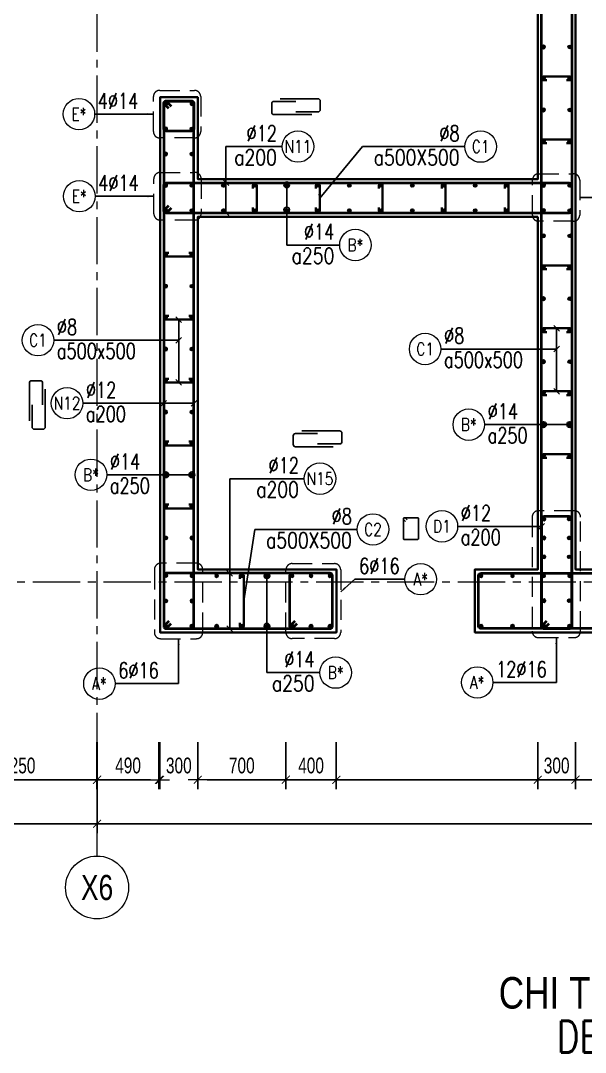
# Model space of a CAD drawing. Header units: millimetres. Extents: x 988833 to 1318015, y -9365 to 47591.
# Drawn here: x 1241867 to 1246351, y 28996 to 37192 of the extents above; entities that cross this region are included whole.
import ezdxf
from ezdxf.enums import TextEntityAlignment as Align

# ---------------------------------------------------------------- set-up
doc = ezdxf.new("R2010")
doc.units = ezdxf.units.MM
doc.header["$MEASUREMENT"] = 0
doc.linetypes.add('HIDDEN2', pattern=[4.7625, 3.175, -1.5875])
doc.linetypes.add('OF_Grid_1$0$CENTER2', pattern=[1.125, 0.75, -0.125, 0.125, -0.125])
doc.layers.get('0').update_dxf_attribs({"lineweight": 20})
doc.layers.get('Defpoints').update_dxf_attribs({"color": 151, "lineweight": 9})
for name, color, linetype, lineweight in [('KC-LEADER', 153, 'Continuous', 18), ('KC-THEP', 6, 'Continuous', 40), ('NDC_S_ANNO', 7, 'Continuous', 20), ('NDC_S_DIM', 1, 'Continuous', 15), ('NDC_S_ENG TITLE', 3, 'Continuous', 20), ('NDC_S_HIDDEN', 8, 'HIDDEN2', 13), ('NDC_S_LEADER', 1, 'Continuous', 15), ('NDC_S_REBAR', 4, 'Continuous', 35), ('NDC_S_STIRRUP', 4, 'Continuous', 40), ('NDC_S_TEXT SYMBOL', 7, 'Continuous', 20), ('NDC_S_VN TEXT', 7, 'Continuous', 20), ('NDC_S_VN TITLE', 6, 'Continuous', 35), ('NDC_S_WALL', 6, 'Continuous', 35), ('OF_Grid_1$0$NDC_S_AXIS', 5, 'OF_Grid_1$0$CENTER2', 13), ('OF_Grid_1$0$NDC_S_SYMBOL', 1, 'Continuous', 15), ('OF_Grid_1$0$NDC_S_TEXT SYMBOL', 7, 'Continuous', 20)]:
    doc.layers.add(name, color=color, linetype=linetype, lineweight=lineweight)
doc.layers.add('Leader', color=6, linetype='Continuous')
doc.layers.add('Ligature', color=1, linetype='Continuous')
doc.styles.add('NDC_ANNO', font='', dxfattribs={"width": 0.8})
doc.styles.add('NDC_ARIAL', font='arial.ttf', dxfattribs={"width": 0.85})
doc.styles.add('NDC_DIM', font='', dxfattribs={"width": 0.75})
doc.styles.add('NDC_EN TXT', font='romans.shx', dxfattribs={"width": 0.8})
doc.styles.add('NDC_VIE TXT', font='arial.ttf', dxfattribs={"width": 0.8})
doc.styles.add('OF_Grid_1$0$NDC_ANNO', font='', dxfattribs={"width": 0.8})
doc.styles.get('NDC_ANNO').set_extended_font_data('Dotum')
doc.styles.get('NDC_DIM').set_extended_font_data('Dotum')
doc.styles.get('OF_Grid_1$0$NDC_ANNO').set_extended_font_data('Dotum')
doc.dimstyles.new('NDC_1-50', dxfattribs={"dimscale": 50, "dimtxt": 2.5, "dimasz": 1, "dimexe": 1.5, "dimexo": 0, "dimgap": 0.8, "dimtad": 1, "dimdec": 0, "dimdsep": 46, "dimtxsty": 'NDC_ARIAL', "dimblk": 'DIMMARK', "dimcen": 49999.938995, "dimdle": 1.5, "dimclrd": 1, "dimclre": 1, "dimclrt": 3, "dimadec": 0, "dimazin": 0, "dimtfac": 1, "dimtdec": 0, "dimtix": 1, "dimtmove": 2, "dimatfit": 3, "dimfxl": 1, "dimarcsym": 0})
doc.dimstyles.new('NDC_dim_25', dxfattribs={"dimscale": 25, "dimtxt": 2.5, "dimasz": 1.5, "dimexe": 1.5, "dimexo": 2.5, "dimgap": 1, "dimtad": 1, "dimdec": 0, "dimzin": 0, "dimdsep": 46, "dimtxsty": 'NDC_DIM', "dimblk": 'DIMMARK', "dimcen": 0.09, "dimdle": 1.2, "dimclrd": 1, "dimclre": 1, "dimclrt": 3, "dimadec": 0, "dimazin": 0, "dimtfac": 1, "dimtdec": 0, "dimtix": 1, "dimtofl": 0, "dimtmove": 0, "dimatfit": 3, "dimfxl": 6, "dimfxlon": 1, "dimtolj": 1, "dimtzin": 0, "dimarcsym": 0})
doc.dimstyles.new('NDC_dim_30', dxfattribs={"dimscale": 30, "dimtxt": 2.5, "dimasz": 1.5, "dimexe": 1.5, "dimexo": 2.5, "dimgap": 1, "dimtad": 1, "dimdec": 0, "dimzin": 0, "dimdsep": 46, "dimtxsty": 'NDC_DIM', "dimblk": 'DIMMARK', "dimcen": 0.09, "dimdle": 1.2, "dimclrd": 1, "dimclre": 1, "dimclrt": 3, "dimadec": 0, "dimazin": 0, "dimtfac": 1, "dimtdec": 0, "dimtix": 1, "dimtofl": 0, "dimtmove": 0, "dimatfit": 3, "dimfxl": 6, "dimfxlon": 1, "dimtolj": 1, "dimtzin": 0, "dimarcsym": 0})
doc.dimstyles.new('NDC_dim_50', dxfattribs={"dimscale": 50, "dimtxt": 2.5, "dimasz": 1.5, "dimexe": 1.5, "dimexo": 2.5, "dimgap": 1, "dimtad": 1, "dimdec": 0, "dimzin": 0, "dimdsep": 46, "dimtxsty": 'NDC_DIM', "dimblk": 'DIMMARK', "dimcen": 0.09, "dimdle": 1.2, "dimclrd": 1, "dimclre": 1, "dimclrt": 3, "dimadec": 0, "dimazin": 0, "dimtfac": 1, "dimtdec": 0, "dimtix": 1, "dimtofl": 0, "dimtmove": 0, "dimatfit": 3, "dimfxl": 6, "dimfxlon": 1, "dimtolj": 1, "dimtzin": 0, "dimarcsym": 0})

# ---------------------------------------------------------------- blocks, each defined once
blk = doc.blocks.new('THEP')
at = {"layer": 'KC-LEADER', "color": 6}
blk.add_circle((0, 0), 14, dxfattribs=at)
at = {"layer": 'KC-THEP'}
for p, q in [((-14, 0), (14, 0)), ((9.9, 9.9), (-9.9, -9.9)), ((-9.9, 9.9), (9.9, -9.9)), ((0, 14), (0, -14))]:
    blk.add_line(p, q, dxfattribs=at)
blk = doc.blocks.new('*U1010')
at = {"layer": 'KC-THEP', "rotation": 9.66856443638095}
for p in [(0, 99.3), (0, -99.3)]:
    blk.add_blockref('THEP', p, dxfattribs=at)
blk = doc.blocks.new('*U1009')
at = {"layer": 'NDC_S_HIDDEN', "color": 0, "linetype": 'ByBlock', "lineweight": -2, "transparency": 16777216}
for p in [(0, 0), (250, 0), (500, 0), (750, 0), (1000, 0), (1250, 0), (1500, 0), (1750, 0), (2000, 0), (2250, 0), (2500, 0)]:
    blk.add_blockref('*U1010', p, dxfattribs=at)
blk = doc.blocks.new('*U1012')
at = {"layer": 'NDC_S_REBAR'}
blk.add_lwpolyline([(-15, -75), (-15, -100, 1), (15, -100), (15, 100, 1), (-15, 100), (-15, 75)], format="xyb", dxfattribs=at)
blk = doc.blocks.new('*U1011')
at = {"layer": 'NDC_S_HIDDEN', "color": 0, "linetype": 'ByBlock', "lineweight": -2, "transparency": 16777216}
for p in [(0, 0), (500, 0), (1000, 0), (1500, 0), (2000, 0)]:
    blk.add_blockref('*U1012', p, dxfattribs=at)
blk = doc.blocks.new('DIMMARK')
at = {"layer": 'NDC_S_DIM', "color": 1}
blk.add_line((-1.5, 0), (1, 0), dxfattribs=at)
at = {"layer": 'NDC_S_DIM', "color": 2, "const_width": 0.1}
blk.add_lwpolyline([(-0.42, -0.42), (0.42, 0.42)], dxfattribs=at)
blk = doc.blocks.new('*U13')
blk.add_circle((-2.5, 0), 2.5)
at = {"layer": 'NDC_S_VN TEXT', "color": 3, "style": 'NDC_EN TXT', "width": 0.75}
blk.add_attdef('DK1', (0.5, 0.85), '', height=2.5, dxfattribs=at)
at = {"layer": 'NDC_S_VN TEXT', "color": 7, "style": 'NDC_EN TXT', "width": 0.8}
blk.add_attdef('SH2', text='', height=2, dxfattribs=at).set_placement((-2.5, 0), align=Align.MIDDLE)
blk = doc.blocks.new('*U11')
blk.add_circle((-2.5, 0), 2.5)
at = {"layer": 'NDC_S_VN TEXT', "color": 3, "style": 'NDC_EN TXT', "width": 0.75}
for tag, p in [('DK1', (0.5, 0.85)), ('KC1', (0.5, -2.97))]:
    blk.add_attdef(tag, p, '', height=2.5, dxfattribs=at)
at = {"layer": 'NDC_S_VN TEXT', "color": 7, "style": 'NDC_EN TXT', "width": 0.8}
blk.add_attdef('SH2', text='', height=2, dxfattribs=at).set_placement((-2.5, 0), align=Align.MIDDLE)
blk = doc.blocks.new('*U12')
blk.add_circle((-2.5, 0), 2.5)
at = {"layer": 'NDC_S_VN TEXT', "color": 3, "style": 'NDC_EN TXT', "width": 0.75}
for tag, p in [('DK1', (0.5, 0.85)), ('KC1', (0.5, -2.97))]:
    blk.add_attdef(tag, p, '', height=2.5, dxfattribs=at)
at = {"layer": 'NDC_S_VN TEXT', "color": 7, "style": 'NDC_EN TXT', "width": 0.8}
blk.add_attdef('SH2', text='', height=2, dxfattribs=at).set_placement((-2.5, 0), align=Align.MIDDLE)
blk = doc.blocks.new('*U10')
blk.add_circle((2.5, 0), 2.5)
at = {"layer": 'NDC_S_VN TEXT', "color": 3, "style": 'NDC_EN TXT'}
for tag, width, p in [('DK2', 0.75, (-0.85, 0.85)), ('KC2', 0.8, (-0.85, -2.97))]:
    blk.add_attdef(tag, text='', height=2.5, dxfattribs=dict(at, width=width)).set_placement(p, align=Align.RIGHT)
at = {"layer": 'NDC_S_VN TEXT', "color": 7, "style": 'NDC_EN TXT', "width": 0.8}
blk.add_attdef('SH3', text='', height=2, dxfattribs=at).set_placement((2.5, 0), align=Align.MIDDLE)
blk = doc.blocks.new('A$C72321851')
at = {"layer": 'Ligature'}
for points in [[(-60.9, -129.3), (-60.9, 170.9, -0.414214), (-43.3, 188.5), (25.8, 188.5, -0.414214), (43.4, 170.9), (43.4, -4.3)], [(-39.7, -4.3), (-39.7, -179.5, 0.414214), (-22.1, -197.1), (47, -197.1, 0.414214), (64.6, -179.5), (64.6, 120.7)]]:
    blk.add_lwpolyline(points, format="xyb", dxfattribs=at)
blk = doc.blocks.new('*U1033')
at = {"layer": 'KC-THEP', "xscale": -1, "rotation": 170.331435563619}
blk.add_blockref('THEP', (0, 200), dxfattribs=at)
at = {"layer": 'KC-THEP', "rotation": 9.668564436380946}
blk.add_blockref('THEP', (0, -200), dxfattribs=at)
blk = doc.blocks.new('*U1032')
at = {"layer": 'NDC_S_HIDDEN', "color": 0, "linetype": 'ByBlock', "lineweight": -2, "transparency": 16777216}
for p in [(0, 0), (250, 0)]:
    blk.add_blockref('*U1033', p, dxfattribs=at)
blk = doc.blocks.new('*U9')
blk.add_circle((2.5, 0), 2.5)
at = {"layer": 'NDC_S_VN TEXT', "color": 3, "style": 'NDC_EN TXT', "width": 0.75}
blk.add_attdef('DK2', text='', height=2.5, dxfattribs=at).set_placement((-0.85, 0.85), align=Align.RIGHT)
at = {"layer": 'NDC_S_VN TEXT', "color": 7, "style": 'NDC_EN TXT', "width": 0.8}
blk.add_attdef('SH3', text='', height=2, dxfattribs=at).set_placement((2.5, 0), align=Align.MIDDLE)
blk = doc.blocks.new('*D1095')
at = {"layer": 'Defpoints', "color": 0, "transparency": 16777216}
for p in [(1237073.6, 32332.9), (1242473.6, 32332.9), (1242473.6, 30812.6)]:
    blk.add_point(p, dxfattribs=at)
at = {"layer": 'NDC_S_DIM', "color": 1, "lineweight": -2, "transparency": 16777216}
for p, q in [((1237073.6, 31112.6), (1237073.6, 30737.6)), ((1242473.6, 31112.6), (1242473.6, 30737.6)), ((1237148.6, 30812.6), (1242398.6, 30812.6))]:
    blk.add_line(p, q, dxfattribs=at)
at = {"layer": 'NDC_S_DIM', "color": 1, "lineweight": -2, "transparency": 16777216, "xscale": 75, "yscale": 75, "zscale": 75, "rotation": 180}
blk.add_blockref('DIMMARK', (1237073.6, 30812.6), dxfattribs=at)
at = {"layer": 'NDC_S_DIM', "color": 1, "lineweight": -2, "transparency": 16777216, "xscale": 75, "yscale": 75, "zscale": 75}
blk.add_blockref('DIMMARK', (1242473.6, 30812.6), dxfattribs=at)
at = {"layer": 'NDC_S_DIM', "color": 3, "transparency": 16777216, "insert": (1239773.6, 30925.2), "char_height": 125, "attachment_point": 5, "style": 'NDC_DIM'}
blk.add_mtext('\\A1;5400', dxfattribs=at)
blk = doc.blocks.new('*D1098')
at = {"layer": 'Defpoints', "color": 0, "ltscale": 200, "transparency": 16777216}
for p in [(1241222.8, 32332.9), (1242472.6, 32332.9), (1242472.6, 31161.8)]:
    blk.add_point(p, dxfattribs=at)
at = {"layer": 'NDC_S_DIM', "color": 1, "lineweight": -2, "ltscale": 200, "transparency": 16777216}
for p, q in [((1241222.8, 31461.8), (1241222.8, 31086.8)), ((1242472.6, 31461.8), (1242472.6, 31086.8)), ((1241297.8, 31161.8), (1242397.6, 31161.8))]:
    blk.add_line(p, q, dxfattribs=at)
at = {"layer": 'NDC_S_DIM', "color": 1, "lineweight": -2, "ltscale": 200, "transparency": 16777216, "xscale": 75, "yscale": 75, "zscale": 75, "rotation": 180}
blk.add_blockref('DIMMARK', (1241222.8, 31161.8), dxfattribs=at)
at = {"layer": 'NDC_S_DIM', "color": 1, "lineweight": -2, "ltscale": 200, "transparency": 16777216, "xscale": 75, "yscale": 75, "zscale": 75}
blk.add_blockref('DIMMARK', (1242472.6, 31161.8), dxfattribs=at)
at = {"layer": 'NDC_S_DIM', "color": 3, "ltscale": 200, "transparency": 16777216, "insert": (1241847.7, 31274.4), "char_height": 125, "attachment_point": 5, "style": 'NDC_DIM'}
blk.add_mtext('\\A1;1250', dxfattribs=at)
blk = doc.blocks.new('*D1099')
at = {"layer": 'Defpoints', "color": 0, "ltscale": 200, "transparency": 16777216}
for p in [(1243272.8, 32832.9), (1242972.8, 32332.9), (1243272.8, 31161.8)]:
    blk.add_point(p, dxfattribs=at)
at = {"layer": 'NDC_S_DIM', "color": 1, "lineweight": -2, "ltscale": 200, "transparency": 16777216}
for p, q in [((1242972.8, 31461.8), (1242972.8, 31086.8)), ((1243272.8, 31461.8), (1243272.8, 31086.8)), ((1242897.8, 31161.8), (1242822.8, 31161.8)), ((1243347.8, 31161.8), (1243422.8, 31161.8))]:
    blk.add_line(p, q, dxfattribs=at)
at = {"layer": 'NDC_S_DIM', "color": 1, "lineweight": -2, "ltscale": 200, "transparency": 16777216, "xscale": 75, "yscale": 75, "zscale": 75}
blk.add_blockref('DIMMARK', (1242972.8, 31161.8), dxfattribs=at)
at = {"layer": 'NDC_S_DIM', "color": 1, "lineweight": -2, "ltscale": 200, "transparency": 16777216, "xscale": 75, "yscale": 75, "zscale": 75, "rotation": 180}
blk.add_blockref('DIMMARK', (1243272.8, 31161.8), dxfattribs=at)
at = {"layer": 'NDC_S_DIM', "color": 3, "ltscale": 200, "transparency": 16777216, "insert": (1243122.8, 31274.4), "char_height": 125, "attachment_point": 5, "style": 'NDC_DIM'}
blk.add_mtext('\\A1;300', dxfattribs=at)
blk = doc.blocks.new('*D1100')
at = {"layer": 'Defpoints', "color": 0, "ltscale": 200, "transparency": 16777216}
for p in [(1243272.8, 32832.9), (1243972.8, 32332.9), (1243972.8, 31161.8)]:
    blk.add_point(p, dxfattribs=at)
at = {"layer": 'NDC_S_DIM', "color": 1, "lineweight": -2, "ltscale": 200, "transparency": 16777216}
for p, q in [((1243272.8, 31461.8), (1243272.8, 31086.8)), ((1243972.8, 31461.8), (1243972.8, 31086.8)), ((1243347.8, 31161.8), (1243897.8, 31161.8))]:
    blk.add_line(p, q, dxfattribs=at)
at = {"layer": 'NDC_S_DIM', "color": 1, "lineweight": -2, "ltscale": 200, "transparency": 16777216, "xscale": 75, "yscale": 75, "zscale": 75, "rotation": 180}
blk.add_blockref('DIMMARK', (1243272.8, 31161.8), dxfattribs=at)
at = {"layer": 'NDC_S_DIM', "color": 1, "lineweight": -2, "ltscale": 200, "transparency": 16777216, "xscale": 75, "yscale": 75, "zscale": 75}
blk.add_blockref('DIMMARK', (1243972.8, 31161.8), dxfattribs=at)
at = {"layer": 'NDC_S_DIM', "color": 3, "ltscale": 200, "transparency": 16777216, "insert": (1243622.8, 31274.4), "char_height": 125, "attachment_point": 5, "style": 'NDC_DIM'}
blk.add_mtext('\\A1;700', dxfattribs=at)
blk = doc.blocks.new('*D1101')
at = {"layer": 'Defpoints', "color": 0, "ltscale": 200, "transparency": 16777216}
for p in [(1243972.8, 32332.9), (1244372.8, 32332.9), (1244372.8, 31161.8)]:
    blk.add_point(p, dxfattribs=at)
at = {"layer": 'NDC_S_DIM', "color": 1, "lineweight": -2, "ltscale": 200, "transparency": 16777216}
for p, q in [((1243972.8, 31461.8), (1243972.8, 31086.8)), ((1244372.8, 31461.8), (1244372.8, 31086.8)), ((1244047.8, 31161.8), (1244297.8, 31161.8))]:
    blk.add_line(p, q, dxfattribs=at)
at = {"layer": 'NDC_S_DIM', "color": 1, "lineweight": -2, "ltscale": 200, "transparency": 16777216, "xscale": 75, "yscale": 75, "zscale": 75, "rotation": 180}
blk.add_blockref('DIMMARK', (1243972.8, 31161.8), dxfattribs=at)
at = {"layer": 'NDC_S_DIM', "color": 1, "lineweight": -2, "ltscale": 200, "transparency": 16777216, "xscale": 75, "yscale": 75, "zscale": 75}
blk.add_blockref('DIMMARK', (1244372.8, 31161.8), dxfattribs=at)
at = {"layer": 'NDC_S_DIM', "color": 3, "ltscale": 200, "transparency": 16777216, "insert": (1244172.8, 31274.4), "char_height": 125, "attachment_point": 5, "style": 'NDC_DIM'}
blk.add_mtext('\\A1;400', dxfattribs=at)
blk = doc.blocks.new('*D1102')
at = {"layer": 'Defpoints', "color": 0, "ltscale": 200, "transparency": 16777216}
for p in [(1244372.8, 32332.9), (1251924, 32332.9), (1251924, 31161.8)]:
    blk.add_point(p, dxfattribs=at)
at = {"layer": 'NDC_S_DIM', "color": 1, "lineweight": -2, "ltscale": 200, "transparency": 16777216}
for p, q in [((1244372.8, 31461.8), (1244372.8, 31086.8)), ((1251924, 31461.8), (1251924, 31086.8)), ((1244447.8, 31161.8), (1251849, 31161.8))]:
    blk.add_line(p, q, dxfattribs=at)
at = {"layer": 'NDC_S_DIM', "color": 1, "lineweight": -2, "ltscale": 200, "transparency": 16777216, "xscale": 75, "yscale": 75, "zscale": 75, "rotation": 180}
blk.add_blockref('DIMMARK', (1244372.8, 31161.8), dxfattribs=at)
at = {"layer": 'NDC_S_DIM', "color": 1, "lineweight": -2, "ltscale": 200, "transparency": 16777216, "xscale": 75, "yscale": 75, "zscale": 75}
blk.add_blockref('DIMMARK', (1251924, 31161.8), dxfattribs=at)
at = {"layer": 'NDC_S_DIM', "color": 3, "ltscale": 200, "transparency": 16777216, "insert": (1248148.4, 31274.4), "char_height": 125, "attachment_point": 5, "style": 'NDC_DIM'}
blk.add_mtext('\\A1;7551', dxfattribs=at)
blk = doc.blocks.new('*D1103')
at = {"layer": 'Defpoints', "color": 0, "ltscale": 200, "transparency": 16777216}
for p in [(1245972.8, 32832.9), (1251924, 32332.9), (1245972.8, 31161.8)]:
    blk.add_point(p, dxfattribs=at)
at = {"layer": 'NDC_S_DIM', "color": 1, "lineweight": -2, "ltscale": 200, "transparency": 16777216}
for p, q in [((1245972.8, 31461.8), (1245972.8, 31086.8)), ((1251924, 31461.8), (1251924, 31086.8)), ((1251849, 31161.8), (1246047.8, 31161.8))]:
    blk.add_line(p, q, dxfattribs=at)
at = {"layer": 'NDC_S_DIM', "color": 1, "lineweight": -2, "ltscale": 200, "transparency": 16777216, "xscale": 75, "yscale": 75, "zscale": 75, "rotation": 180}
blk.add_blockref('DIMMARK', (1245972.8, 31161.8), dxfattribs=at)
at = {"layer": 'NDC_S_DIM', "color": 1, "lineweight": -2, "ltscale": 200, "transparency": 16777216, "xscale": 75, "yscale": 75, "zscale": 75}
blk.add_blockref('DIMMARK', (1251924, 31161.8), dxfattribs=at)
at = {"layer": 'NDC_S_DIM', "color": 3, "ltscale": 200, "transparency": 16777216, "insert": (1248948.4, 31274.4), "char_height": 125, "attachment_point": 5, "style": 'NDC_DIM'}
blk.add_mtext('\\A1;5951', dxfattribs=at)
blk = doc.blocks.new('*D1104')
at = {"layer": 'Defpoints', "color": 0, "ltscale": 200, "transparency": 16777216}
for p in [(1245972.8, 32832.9), (1246272.8, 32832.9), (1246272.8, 31161.8)]:
    blk.add_point(p, dxfattribs=at)
at = {"layer": 'NDC_S_DIM', "color": 1, "lineweight": -2, "ltscale": 200, "transparency": 16777216}
for p, q in [((1245972.8, 31461.8), (1245972.8, 31086.8)), ((1246272.8, 31461.8), (1246272.8, 31086.8)), ((1245897.8, 31161.8), (1245822.8, 31161.8)), ((1246347.8, 31161.8), (1246422.8, 31161.8))]:
    blk.add_line(p, q, dxfattribs=at)
at = {"layer": 'NDC_S_DIM', "color": 1, "lineweight": -2, "ltscale": 200, "transparency": 16777216, "xscale": 75, "yscale": 75, "zscale": 75}
blk.add_blockref('DIMMARK', (1245972.8, 31161.8), dxfattribs=at)
at = {"layer": 'NDC_S_DIM', "color": 1, "lineweight": -2, "ltscale": 200, "transparency": 16777216, "xscale": 75, "yscale": 75, "zscale": 75, "rotation": 180}
blk.add_blockref('DIMMARK', (1246272.8, 31161.8), dxfattribs=at)
at = {"layer": 'NDC_S_DIM', "color": 3, "ltscale": 200, "transparency": 16777216, "insert": (1246122.8, 31274.4), "char_height": 125, "attachment_point": 5, "style": 'NDC_DIM'}
blk.add_mtext('\\A1;300', dxfattribs=at)
blk = doc.blocks.new('*D1105')
at = {"layer": 'Defpoints', "color": 0, "ltscale": 200, "transparency": 16777216}
for p in [(1246272.8, 32832.9), (1248482.5, 32406.4), (1248482.5, 31161.8)]:
    blk.add_point(p, dxfattribs=at)
at = {"layer": 'NDC_S_DIM', "color": 1, "lineweight": -2, "ltscale": 200, "transparency": 16777216}
for p, q in [((1246272.8, 31461.8), (1246272.8, 31086.8)), ((1248482.5, 31461.8), (1248482.5, 31086.8)), ((1246347.8, 31161.8), (1248407.5, 31161.8))]:
    blk.add_line(p, q, dxfattribs=at)
at = {"layer": 'NDC_S_DIM', "color": 1, "lineweight": -2, "ltscale": 200, "transparency": 16777216, "xscale": 75, "yscale": 75, "zscale": 75, "rotation": 180}
blk.add_blockref('DIMMARK', (1246272.8, 31161.8), dxfattribs=at)
at = {"layer": 'NDC_S_DIM', "color": 1, "lineweight": -2, "ltscale": 200, "transparency": 16777216, "xscale": 75, "yscale": 75, "zscale": 75}
blk.add_blockref('DIMMARK', (1248482.5, 31161.8), dxfattribs=at)
at = {"layer": 'NDC_S_DIM', "color": 3, "ltscale": 200, "transparency": 16777216, "insert": (1247377.7, 31274.4), "char_height": 125, "attachment_point": 5, "style": 'NDC_DIM'}
blk.add_mtext('\\A1;2210', dxfattribs=at)
blk = doc.blocks.new('*U56')
at = {"layer": 'OF_Grid_1$0$NDC_S_SYMBOL'}
blk.add_line((0, 5), (0, 9), dxfattribs=at)
blk.add_circle((0, 0), 5, dxfattribs=at)
at = {"layer": 'OF_Grid_1$0$NDC_S_TEXT SYMBOL', "color": 7, "style": 'OF_Grid_1$0$NDC_ANNO', "width": 0.8}
blk.add_attdef('GRID', text='', height=4, dxfattribs=at).set_placement((0, 0), align=Align.MIDDLE)
blk = doc.blocks.new('*D1108')
at = {"layer": 'Defpoints', "color": 0, "ltscale": 200, "transparency": 16777216}
for p in [(1258973.6, 32648.7), (1242473.6, 32332.9), (1258973.6, 30812.6)]:
    blk.add_point(p, dxfattribs=at)
at = {"layer": 'NDC_S_DIM', "color": 1, "lineweight": -2, "ltscale": 200, "transparency": 16777216}
for p, q in [((1242473.6, 31112.6), (1242473.6, 30737.6)), ((1258973.6, 31112.6), (1258973.6, 30737.6)), ((1242548.6, 30812.6), (1258898.6, 30812.6))]:
    blk.add_line(p, q, dxfattribs=at)
at = {"layer": 'NDC_S_DIM', "color": 1, "lineweight": -2, "ltscale": 200, "transparency": 16777216, "xscale": 75, "yscale": 75, "zscale": 75, "rotation": 180}
blk.add_blockref('DIMMARK', (1242473.6, 30812.6), dxfattribs=at)
at = {"layer": 'NDC_S_DIM', "color": 1, "lineweight": -2, "ltscale": 200, "transparency": 16777216, "xscale": 75, "yscale": 75, "zscale": 75}
blk.add_blockref('DIMMARK', (1258973.6, 30812.6), dxfattribs=at)
at = {"layer": 'NDC_S_DIM', "color": 3, "ltscale": 200, "transparency": 16777216, "insert": (1250723.6, 30925.2), "char_height": 125, "attachment_point": 5, "style": 'NDC_DIM'}
blk.add_mtext('\\A1;16500', dxfattribs=at)
blk = doc.blocks.new('*D1109')
at = {"layer": 'Defpoints', "color": 0, "ltscale": 200, "transparency": 16777216}
for p in [(1242474.6, 32332.9), (1242964.8, 32344.3), (1242964.8, 31161.8)]:
    blk.add_point(p, dxfattribs=at)
at = {"layer": 'NDC_S_DIM', "color": 1, "lineweight": -2, "ltscale": 200, "transparency": 16777216}
for p, q in [((1242474.6, 31461.8), (1242474.6, 31086.8)), ((1242964.8, 31461.8), (1242964.8, 31086.8)), ((1242549.6, 31161.8), (1242889.8, 31161.8))]:
    blk.add_line(p, q, dxfattribs=at)
at = {"layer": 'NDC_S_DIM', "color": 1, "lineweight": -2, "ltscale": 200, "transparency": 16777216, "xscale": 75, "yscale": 75, "zscale": 75, "rotation": 180}
blk.add_blockref('DIMMARK', (1242474.6, 31161.8), dxfattribs=at)
at = {"layer": 'NDC_S_DIM', "color": 1, "lineweight": -2, "ltscale": 200, "transparency": 16777216, "xscale": 75, "yscale": 75, "zscale": 75}
blk.add_blockref('DIMMARK', (1242964.8, 31161.8), dxfattribs=at)
at = {"layer": 'NDC_S_DIM', "color": 3, "ltscale": 200, "transparency": 16777216, "insert": (1242719.7, 31274.4), "char_height": 125, "attachment_point": 5, "style": 'NDC_DIM'}
blk.add_mtext('\\A1;490', dxfattribs=at)
blk = doc.blocks.new('Drawing name_symbol')
at = {"layer": 'NDC_S_ENG TITLE', "style": 'NDC_EN TXT', "width": 0.8}
blk.add_attdef('SECTDET1', text='', height=5, dxfattribs=at).set_placement((0, 1.01), align=Align.CENTER)
at = {"layer": 'NDC_S_TEXT SYMBOL', "lineweight": 25, "style": 'NDC_ANNO', "width": 0.8}
blk.add_attdef('SSCALE', text='', height=2.5, dxfattribs=at).set_placement((0, -4), align=Align.CENTER)
at = {"layer": 'NDC_S_VN TITLE', "style": 'NDC_VIE TXT', "width": 0.8}
blk.add_attdef('SECTDET2', text='', height=5, dxfattribs=at).set_placement((0, 7.97), align=Align.CENTER)

msp = doc.modelspace()

# ---------------------------------------------------------------- linework, layer by layer
at = {"layer": 'Ligature'}
msp.add_lwpolyline([(1244924, 33213.9), (1244908, 33229.8, -0.668179), (1244913.8, 33243.8), (1245018.4, 33243.8, -0.414214), (1245026.6, 33235.6), (1245026.6, 33078.5, -0.414214), (1245018.4, 33070.3), (1244913.8, 33070.3, -0.414214), (1244905.6, 33078.5), (1244905.6, 33235.6, -0.668179), (1244919.5, 33241.4), (1244935.5, 33225.4)], format="xyb", dxfattribs=at)
at = {"layer": 'NDC_S_HIDDEN', "ltscale": 50}
for points in [[(1242970.9, 36638.1), (1243246.7, 36638.1, -0.414214), (1243296.7, 36588.1), (1243296.7, 36310.5, -0.414214), (1243246.7, 36260.5), (1242970.9, 36260.5, -0.414214), (1242920.9, 36310.5), (1242920.9, 36588.1, -0.414214)], [(1242974.4, 35985.9), (1243250.2, 35985.9, -0.414214), (1243300.2, 35935.9), (1243300.2, 35658.3, -0.414214), (1243250.2, 35608.3), (1242974.4, 35608.3, -0.414214), (1242924.4, 35658.3), (1242924.4, 35935.9, -0.414214)], [(1245980.4, 35975.6), (1246256.2, 35975.6, -0.414214), (1246306.2, 35925.6), (1246306.2, 35648, -0.414214), (1246256.2, 35598), (1245980.4, 35598, -0.414214), (1245930.4, 35648), (1245930.4, 35925.6, -0.414214)], [(1245978.6, 32291.4), (1246262.9, 32291.4, 0.414214), (1246312.9, 32341.4), (1246312.9, 33248.8, 0.414214), (1246262.9, 33298.8), (1245978.6, 33298.8, 0.414214), (1245928.6, 33248.8), (1245928.6, 32341.4, 0.414214)], [(1242978.6, 32282.6), (1243262.9, 32282.6, 0.414214), (1243312.9, 32332.6), (1243312.9, 32831.4, 0.414214), (1243262.9, 32881.4), (1242978.6, 32881.4, 0.414214), (1242928.6, 32831.4), (1242928.6, 32332.6, 0.414214)], [(1244022.8, 32879.1), (1244358.1, 32879.1, -0.414214), (1244408.1, 32829.1), (1244408.1, 32332.9, -0.414214), (1244358.1, 32282.9), (1244022.8, 32282.9, -0.414214), (1243972.8, 32332.9), (1243972.8, 32829.1, -0.414214)]]:
    msp.add_lwpolyline(points, format="xyb", close=True, dxfattribs=at)
at = {"layer": 'NDC_S_REBAR'}
for points in [[(1246201.3, 36717.9), (1246226.3, 36717.9, 1), (1246226.3, 36747.9), (1246019.3, 36747.9, 1), (1246019.3, 36717.9), (1246044.3, 36717.9)], [(1246201.3, 36217.9), (1246226.3, 36217.9, 1), (1246226.3, 36247.9), (1246019.3, 36247.9, 1), (1246019.3, 36217.9), (1246044.3, 36217.9)], [(1243201.3, 35347.9), (1243226.3, 35347.9, -1), (1243226.3, 35317.9), (1243019.3, 35317.9, -1), (1243019.3, 35347.9), (1243044.3, 35347.9)], [(1246201.3, 35217.9), (1246226.3, 35217.9, 1), (1246226.3, 35247.9), (1246019.3, 35247.9, 1), (1246019.3, 35217.9), (1246044.3, 35217.9)], [(1243201.3, 34847.9), (1243226.3, 34847.9, -1), (1243226.3, 34817.9), (1243019.3, 34817.9, -1), (1243019.3, 34847.9), (1243044.3, 34847.9)], [(1246201.3, 34717.9), (1246226.3, 34717.9, 1), (1246226.3, 34747.9), (1246019.3, 34747.9, 1), (1246019.3, 34717.9), (1246044.3, 34717.9)], [(1243201.3, 34347.9), (1243226.3, 34347.9, -1), (1243226.3, 34317.9), (1243019.3, 34317.9, -1), (1243019.3, 34347.9), (1243044.3, 34347.9)], [(1246201.3, 34217.9), (1246226.3, 34217.9, 1), (1246226.3, 34247.9), (1246019.3, 34247.9, 1), (1246019.3, 34217.9), (1246044.3, 34217.9)], [(1243201.3, 33847.9), (1243226.3, 33847.9, -1), (1243226.3, 33817.9), (1243019.3, 33817.9, -1), (1243019.3, 33847.9), (1243044.3, 33847.9)], [(1246201.3, 33717.9), (1246226.3, 33717.9, 1), (1246226.3, 33747.9), (1246019.3, 33747.9, 1), (1246019.3, 33717.9), (1246044.3, 33717.9)], [(1243201.3, 33347.9), (1243226.3, 33347.9, -1), (1243226.3, 33317.9), (1243019.3, 33317.9, -1), (1243019.3, 33347.9), (1243044.3, 33347.9)], [(1243607.8, 32757.9), (1243607.8, 32782.9, -1), (1243637.8, 32782.9), (1243637.8, 32382.9, -1), (1243607.8, 32382.9), (1243607.8, 32407.9)]]:
    msp.add_lwpolyline(points, format="xyb", dxfattribs=at)
at = {"layer": 'NDC_S_STIRRUP'}
for points in [[(1246042.8, 44642.9), (1246002.8, 44682.9, -0.414214), (1246022.8, 44702.9), (1246222.8, 44702.9, -0.414214), (1246242.8, 44682.9), (1246242.8, 32382.9, -0.414214), (1246222.8, 32362.9), (1246022.8, 32362.9, -0.414214), (1246002.8, 32382.9), (1246002.8, 44682.9, -0.414214), (1246022.8, 44702.9), (1246062.8, 44662.9)], [(1243042.8, 32422.9), (1243002.8, 32382.9, 0.414214), (1243022.8, 32362.9), (1243222.8, 32362.9, 0.414214), (1243242.8, 32382.9), (1243242.8, 36532.9, 0.414214), (1243222.8, 36552.9), (1243022.8, 36552.9, 0.414214), (1243002.8, 36532.9), (1243002.8, 32382.9, 0.414214), (1243022.8, 32362.9), (1243062.8, 32402.9)], [(1243042.8, 36492.9), (1243002.8, 36532.9, -0.414214), (1243022.8, 36552.9), (1243222.8, 36552.9, -0.414214), (1243242.8, 36532.9), (1243242.8, 36335.2, -0.414214), (1243222.8, 36315.2), (1243022.8, 36315.2, -0.414214), (1243002.8, 36335.2), (1243002.8, 36532.9, -0.414214), (1243022.8, 36552.9), (1243062.8, 36512.9)], [(1243062.8, 35702.9), (1243022.8, 35662.9, -0.414214), (1243002.8, 35682.9), (1243002.8, 35882.9, -0.414214), (1243022.8, 35902.9), (1246222.8, 35902.9, -0.414214), (1246242.8, 35882.9), (1246242.8, 35682.9, -0.414358), (1246222.8, 35662.9), (1243022.8, 35662.9, -0.414214), (1243002.8, 35682.9), (1243042.8, 35722.9)], [(1246042.8, 32422.9), (1246002.8, 32382.9, 0.414214), (1246022.8, 32362.9), (1246222.8, 32362.9, 0.414214), (1246242.8, 32382.9), (1246242.8, 33232.8, 0.414214), (1246222.8, 33252.8), (1246022.8, 33252.8, 0.414214), (1246002.8, 33232.8), (1246002.8, 32382.9, 0.414214), (1246022.8, 32362.9), (1246062.8, 32402.9)], [(1243042.8, 32422.9), (1243002.8, 32382.9, 0.414214), (1243022.8, 32362.9), (1244322.8, 32362.9, 0.414214), (1244342.8, 32382.9), (1244342.8, 32782.9, 0.414214), (1244322.8, 32802.9), (1243022.8, 32802.9, 0.414214), (1243002.8, 32782.9), (1243002.8, 32382.9, 0.414214), (1243022.8, 32362.9), (1243062.8, 32402.9)], [(1244042.8, 32422.9), (1244002.8, 32382.9, 0.414214), (1244022.8, 32362.9), (1244322.8, 32362.9, 0.414214), (1244342.8, 32382.9), (1244342.8, 32782.9, 0.414214), (1244322.8, 32802.9), (1244022.8, 32802.9, 0.414214), (1244002.8, 32782.9), (1244002.8, 32382.9, 0.414214), (1244022.8, 32362.9), (1244062.8, 32402.9)], [(1251032.5, 32762.9), (1251072.5, 32802.9, -0.414214), (1251092.5, 32782.9), (1251092.5, 32382.9, -0.414214), (1251072.5, 32362.9), (1245522.8, 32362.9, -0.414214), (1245502.8, 32382.9), (1245502.8, 32782.9, -0.414214), (1245522.8, 32802.9), (1251072.5, 32802.9, -0.414214), (1251092.5, 32782.9), (1251052.5, 32742.9)]]:
    msp.add_lwpolyline(points, format="xyb", dxfattribs=at)
at = {"layer": 'NDC_S_WALL', "ltscale": 200}
for points in [[(1246273.6, 44232.9), (1246273.6, 32832.9), (1248973.6, 32832.9), (1248973.6, 33482.9), (1249273.6, 33482.9), (1249273.6, 33482.9), (1249273.6, 32832.9), (1251122.5, 32832.9), (1251122.5, 32832.9), (1251122.5, 32332.9), (1251122.5, 32332.9), (1245473.6, 32332.9), (1245473.6, 32832.9), (1245473.6, 32832.9), (1245973.6, 32832.9), (1245973.6, 35632.9)], [(1245973.6, 35632.9), (1243273.6, 35632.9), (1243273.6, 35632.9), (1243273.6, 32832.9), (1244373.6, 32832.9), (1244373.6, 32832.9), (1244373.6, 32332.9), (1242973.6, 32332.9), (1242973.6, 32832.9), (1242973.6, 36582.9), (1243273.6, 36582.9), (1243273.6, 35932.9), (1245973.6, 35932.9), (1245973.6, 35932.9), (1245973.6, 41332.9)]]:
    msp.add_lwpolyline(points, dxfattribs=at)
at = {"layer": 'OF_Grid_1$0$NDC_S_AXIS', "ltscale": 500}
for p, q in [((1242473.6, 30756.2), (1242473.6, 46232.8)), ((1234651, 32732.9), (1260702.5, 32732.9))]:
    msp.add_line(p, q, dxfattribs=at)

# ---------------------------------------------------------------- block references
at = {"layer": 'KC-THEP', "xscale": -1}
for p, rotation in [((1246019.3, 36982.9), 350.3314355636191), ((1246019.3, 36732.9), 350.3314355636191), ((1243226.3, 36532.9), 170.331435563619), ((1246019.3, 36482.9), 350.3314355636191), ((1243019.3, 36332.9), 350.3314355636191), ((1246019.3, 36232.9), 350.3314355636191), ((1243019.3, 36132.9), 350.3314355636191), ((1243019.3, 35882.5), 350.3314355636191), ((1246019.3, 35882.5), 350.3314355636191), ((1243019.3, 35683.9), 350.3314355636191), ((1246019.3, 35683.9), 350.3314355636191), ((1246019.3, 35482.9), 350.3314355636191), ((1243019.3, 35332.9), 350.3314355636191), ((1246019.3, 35232.9), 350.3314355636191), ((1243019.3, 35082.9), 350.3314355636191), ((1246019.3, 34982.9), 350.3314355636191), ((1243019.3, 34832.9), 350.3314355636191), ((1246019.3, 34732.9), 350.3314355636191), ((1243019.3, 34582.9), 350.3314355636191), ((1246019.3, 34482.9), 350.3314355636191), ((1243019.3, 34332.9), 350.3314355636191), ((1246019.3, 34232.9), 350.3314355636191), ((1243019.3, 34082.9), 350.3314355636191), ((1246019.3, 33982.9), 350.3314355636191), ((1243019.3, 33832.9), 350.3314355636191), ((1246019.3, 33732.9), 350.3314355636191), ((1243019.3, 33582.9), 350.3314355636191), ((1243019.3, 33332.9), 350.3314355636191), ((1246022.8, 33232.8), 170.331435563619), ((1243226.3, 33082.9), 170.331435563619), ((1246022.8, 33082.9), 170.331435563619), ((1246022.8, 32932.9), 170.331435563619), ((1243226.3, 32782.9), 170.331435563619), ((1243422.8, 32782.9), 170.331435563619), ((1243622.8, 32782.9), 170.331435563619), ((1243822.8, 32782.9), 170.331435563619), ((1244022.8, 32782.9), 170.331435563619), ((1244172.8, 32782.9), 170.331435563619), ((1244322.8, 32782.9), 170.331435563619), ((1246020.9, 32782.9), 170.331435563619), ((1246224.7, 32782.9), 170.331435563619), ((1243226.3, 32582.1), 170.331435563619), ((1246022.8, 32583.9), 170.331435563619), ((1243019.3, 32382.9), 350.3314355636191)]:
    msp.add_blockref('THEP', p, dxfattribs=dict(at, rotation=rotation))
at = {"layer": 'KC-THEP'}
for p, rotation in [((1246226.3, 36982.9), 9.668564436380926), ((1246226.3, 36732.9), 9.668564436380926), ((1243019.3, 36532.9), 189.6685644363809), ((1246226.3, 36482.9), 9.668564436380926), ((1243226.3, 36332.9), 9.668564436380946), ((1246226.3, 36232.9), 9.668564436380926), ((1243226.3, 36132.9), 9.668564436380946), ((1246226.3, 35882.5), 9.668564436380926), ((1246226.3, 35683.9), 9.668564436380926), ((1246226.3, 35482.9), 9.668564436380926), ((1243226.3, 35332.9), 9.668564436380946), ((1246226.3, 35232.9), 9.668564436380926), ((1243226.3, 35082.9), 9.668564436380946), ((1246226.3, 34982.9), 9.668564436380926), ((1243226.3, 34832.9), 9.668564436380946), ((1246226.3, 34732.9), 9.668564436380926), ((1243226.3, 34582.9), 9.668564436380946), ((1246226.3, 34482.9), 9.668564436380926), ((1243226.3, 34332.9), 9.668564436380946), ((1246226.3, 34232.9), 9.668564436380926), ((1243226.3, 34082.9), 9.668564436380946), ((1246226.3, 33982.9), 9.668564436380926), ((1243226.3, 33832.9), 9.668564436380946), ((1246226.3, 33732.9), 9.668564436380926), ((1243226.3, 33582.9), 9.668564436380946), ((1243226.3, 33332.9), 9.668564436380946), ((1246222.8, 33232.8), 189.6685644363809), ((1243019.3, 33082.9), 189.6685644363809), ((1246222.8, 33082.9), 189.6685644363809), ((1246222.8, 32932.9), 189.6685644363809), ((1243019.3, 32782.9), 189.6685644363809), ((1243019.3, 32582.1), 189.6685644363809), ((1246222.8, 32583.9), 189.6685644363809), ((1243226.3, 32382.9), 9.668564436380946), ((1243422.8, 32382.9), 9.668564436380946), ((1243622.8, 32382.9), 9.668564436380946), ((1243822.8, 32382.9), 9.668564436380946), ((1244022.8, 32382.9), 9.668564436380946), ((1244172.8, 32382.9), 9.668564436380946), ((1244322.8, 32382.9), 9.668564436380946), ((1246020.9, 32382.9), 9.668564436380946), ((1246224.7, 32382.9), 9.668564436380946)]:
    msp.add_blockref('THEP', p, dxfattribs=dict(at, rotation=rotation))
at = {"layer": 'Leader'}
for p, rotation in [((1244048.6, 36507), 89.99999999999997), ((1242001.3, 34134.9), 179.9999999999999), ((1244220.1, 33868.7), 89.99999999999997)]:
    msp.add_blockref('A$C72321851', p, dxfattribs=dict(at, rotation=rotation))
at = {"layer": 'NDC_S_ANNO'}
ref = msp.add_blockref('Drawing name_symbol', (1249407.7, 28945.8), dxfattribs=dict(at, xscale=50, yscale=50, zscale=50))
ref.add_attrib('SECTDET1', 'DETAIL OF CORE WALL OF-CW6+CW1+CW2+CW3', dxfattribs={"layer": 'NDC_S_ENG TITLE', "height": 250, "style": 'NDC_EN TXT', "width": 0.8}).set_placement((1249407.7, 28996.4), align=Align.CENTER)
ref.add_attrib('SECTDET2', 'CHI TIẾT LÕI VÁCH OF-CW6+CW1+CW2+CW3 TẦNG 22F', dxfattribs={"layer": 'NDC_S_VN TITLE', "height": 250, "style": 'NDC_VIE TXT', "width": 0.8}).set_placement((1249407.7, 29344.4), align=Align.CENTER)
at = {"layer": 'NDC_S_HIDDEN'}
for name, p in [('*U1009', (1243226.3, 35783.2)), ('*U1011', (1243726.3, 35782.5)), ('*U1032', (1245522.8, 32582.9))]:
    msp.add_blockref(name, p, dxfattribs=at)
at = {"layer": 'NDC_S_VN TEXT', "xscale": 50, "yscale": 50, "zscale": 50}
for name, p, values in [('*U13', (1242454.5, 36449.3), {'SH2': 'E*', 'DK1': '4%%C14'}), ('*U10', (1243943.9, 36192.1), {'SH3': 'N11', 'DK2': '%%C12', 'KC2': 'a200'}), ('*U10', (1245394.8, 36191.5), {'SH3': 'C1', 'DK2': '%%c8', 'KC2': 'a500X500'}), ('*U13', (1242458, 35797.1), {'SH2': 'E*', 'DK1': '4%%C14'}), ('*U10', (1244400, 35409.7), {'SH3': 'B*', 'DK2': '%%C14', 'KC2': 'a250'}), ('*U12', (1242129.5, 34653.6), {'SH2': 'C1', 'DK1': '%%c8', 'KC1': 'a500x500'}), ('*U12', (1245203.7, 34583.6), {'SH2': 'C1', 'DK1': '%%c8', 'KC1': 'a500x500'}), ('*U11', (1242360.4, 34153.1), {'SH2': 'N12', 'DK1': '%%C12', 'KC1': 'a200'}), ('*U11', (1245550.4, 33982.9), {'SH2': 'B*', 'DK1': '%%C14', 'KC1': 'a250'}), ('*U11', (1242550.4, 33584.4), {'SH2': 'B*', 'DK1': '%%C14', 'KC1': 'a250'}), ('*U10', (1244118.7, 33553.8), {'SH3': 'N15', 'DK2': '%%C12', 'KC2': 'a200'}), ('*U10', (1244539.5, 33150.3), {'SH3': 'C2', 'DK2': '%%c8', 'KC2': 'a500X500'}), ('*U11', (1245336.9, 33174.9), {'SH2': 'D1', 'DK1': '%%C12', 'KC1': 'a200'}), ('*U9', (1244918.5, 32754.7), {'SH3': 'A*', 'DK2': '6%%C16'}), ('*U10', (1244243.4, 32013.2), {'SH3': 'B*', 'DK2': '%%C14', 'KC2': 'a250'}), ('*U13', (1242617.3, 31925.7), {'SH2': 'A*', 'DK1': '6%%C16'}), ('*U13', (1245617.3, 31934.5), {'SH2': 'A*', 'DK1': '12%%C16'})]:
    msp.add_blockref(name, p, dxfattribs=at).add_auto_attribs(values)
at = {"layer": 'OF_Grid_1$0$NDC_S_AXIS', "xscale": 50, "yscale": 50, "zscale": 50}
msp.add_blockref('*U56', (1242473.6, 30306.2), dxfattribs=at).add_auto_attribs({'GRID': 'X6'})

# ---------------------------------------------------------------- dimensions: what is measured, and where the dimension line sits
at = {"layer": 'NDC_S_DIM', "ltscale": 200}
for base, p1, p2, picture, middle in [((1243272.8, 31161.8), (1242972.8, 32332.9), (1243272.8, 32832.9), '*D1099', (1243122.8, 31274.4)), ((1243972.8, 31161.8), (1243272.8, 32832.9), (1243972.8, 32332.9), '*D1100', (1243622.8, 31274.4)), ((1246272.8, 31161.8), (1245972.8, 32832.9), (1246272.8, 32832.9), '*D1104', (1246122.8, 31274.4)), ((1245972.8, 31161.8), (1251924, 32332.9), (1245972.8, 32832.9), '*D1103', (1248948.4, 31274.4)), ((1248482.5, 31161.8), (1246272.8, 32832.9), (1248482.5, 32406.4), '*D1105', (1247377.7, 31274.4)), ((1258973.6, 30812.6), (1242473.6, 32332.9), (1258973.6, 32648.7), '*D1108', (1250723.6, 30925.2)), ((1242472.6, 31161.8), (1241222.8, 32332.9), (1242472.6, 32332.9), '*D1098', (1241847.7, 31274.4)), ((1242964.8, 31161.8), (1242474.6, 32332.9), (1242964.8, 32344.3), '*D1109', (1242719.7, 31274.4)), ((1244372.8, 31161.8), (1243972.8, 32332.9), (1244372.8, 32332.9), '*D1101', (1244172.8, 31274.4)), ((1251924, 31161.8), (1244372.8, 32332.9), (1251924, 32332.9), '*D1102', (1248148.4, 31274.4))]:
    dim = msp.add_linear_dim(base=base, p1=p1, p2=p2, dimstyle='NDC_dim_50', override={"dimtmove": 1}, dxfattribs=at)
    dim.commit()
    dim.dimension.update_dxf_attribs({"geometry": picture, "text_midpoint": middle})
at = {"layer": 'NDC_S_DIM'}
dim = msp.add_linear_dim(base=(1242473.6, 30812.6), p1=(1237073.6, 32332.9), p2=(1242473.6, 32332.9), dimstyle='NDC_dim_50', override={"dimtmove": 1}, dxfattribs=at)
dim.commit()
dim.dimension.update_dxf_attribs({"geometry": '*D1095', "text_midpoint": (1239773.6, 30925.2)})

# ---------------------------------------------------------------- leaders
at = {"layer": 'NDC_S_LEADER'}
for points in [[(1242923, 36449.3), (1242454.5, 36449.3)], [(1242926.5, 35797.1), (1242458, 35797.1)], [(1246120.7, 32291.4), (1246120.7, 31934.5), (1245617.3, 31934.5)], [(1243120.7, 32282.6), (1243120.7, 31925.7), (1242617.3, 31925.7)]]:
    msp.add_leader(points, dimstyle='NDC_1-50', dxfattribs=at)
for points, dimstyle, override in [([(1243496.4, 35665.3), (1243496.4, 36192), (1243943.9, 36192)], 'NDC_dim_30', {"dimgap": 1, "dimtad": 0, "dimldrblk": 'Oblique'}), ([(1243496.4, 35905.3), (1243496.4, 36192), (1243943.9, 36192)], 'NDC_dim_30', {"dimtad": 0, "dimldrblk": 'Oblique'}), ([(1244241.3, 35782.5), (1244581.9, 36191.5), (1245394.8, 36191.5)], 'NDC_dim_30', {"dimtad": 0, "dimldrblk": 'Oblique'}), ([(1243979.4, 35888.1), (1243979.4, 35409.6), (1244400, 35409.6)], 'NDC_dim_30', {"dimgap": 1, "dimtad": 0, "dimldrblk": 'Origin'}), ([(1246306.2, 35786.8), (1246740.8, 35786.8)], 'NDC_dim_25', {"dimgap": 1, "dimtad": 0}), ([(1243979.4, 35688.1), (1243979.4, 35409.6), (1244400, 35409.6)], 'NDC_dim_30', {"dimgap": 1, "dimtad": 0, "dimldrblk": 'Origin'}), ([(1243122.8, 34817.9), (1243122.8, 34317.9)], 'NDC_dim_30', {"dimtad": 0, "dimldrblk": 'Oblique'}), ([(1243122.8, 34317.9), (1243122.8, 34817.9)], 'NDC_dim_30', {"dimtad": 0, "dimldrblk": 'Oblique'}), ([(1246122.8, 34747.9), (1246122.8, 34247.9)], 'NDC_dim_30', {"dimtad": 0, "dimldrblk": 'Oblique'}), ([(1243122.8, 34653.6), (1242129.5, 34653.6)], 'NDC_dim_30', {"dimtad": 0, "dimldrblk": 'Oblique'}), ([(1246122.8, 34247.9), (1246122.8, 34747.9)], 'NDC_dim_30', {"dimtad": 0, "dimldrblk": 'Oblique'}), ([(1246122.8, 34583.6), (1245203.7, 34583.6)], 'NDC_dim_30', {"dimtad": 0, "dimldrblk": 'Oblique'}), ([(1243242.8, 34152.9), (1242360.4, 34152.9)], 'NDC_dim_30', {"dimtad": 0, "dimldrblk": 'Oblique'}), ([(1243002.8, 34152.9), (1242360.4, 34152.9)], 'NDC_dim_30', {"dimtad": 0, "dimldrblk": 'Oblique'}), ([(1246226.3, 33982.9), (1245550.4, 33982.9)], 'NDC_dim_30', {"dimtad": 0, "dimldrblk": 'Origin'}), ([(1246019.3, 33982.9), (1245550.4, 33982.9)], 'NDC_dim_30', {"dimtad": 0, "dimldrblk": 'Origin'}), ([(1243226.3, 33584.4), (1242550.4, 33584.4)], 'NDC_dim_30', {"dimtad": 0, "dimldrblk": 'Origin'}), ([(1243019.3, 33584.4), (1242550.4, 33584.4)], 'NDC_dim_30', {"dimtad": 0, "dimldrblk": 'Origin'}), ([(1243526.9, 32362.9), (1243526.9, 33553.6), (1244118.7, 33553.6)], 'NDC_dim_30', {"dimtad": 0, "dimldrblk": 'Oblique'}), ([(1243526.9, 32802.9), (1243526.9, 33553.6), (1244118.7, 33553.6)], 'NDC_dim_30', {"dimtad": 0, "dimldrblk": 'Oblique'}), ([(1246002.8, 33174.9), (1245334.8, 33174.9)], 'NDC_dim_30', {"dimtad": 0, "dimldrblk": 'Oblique'}), ([(1243637.8, 32582.9), (1243726.6, 33150.3), (1244539.5, 33150.3)], 'NDC_dim_30', {"dimgap": 1, "dimtad": 0}), ([(1243822.8, 32782.9), (1243822.8, 32013), (1244243.4, 32013)], 'NDC_dim_30', {"dimgap": 1, "dimtad": 0, "dimldrblk": 'Origin'}), ([(1244408.1, 32655.4), (1244521.5, 32754.5), (1244918.5, 32754.5)], 'NDC_dim_30', {"dimtad": 0}), ([(1243822.8, 32382.9), (1243822.8, 32013), (1244243.4, 32013)], 'NDC_dim_30', {"dimgap": 1, "dimtad": 0, "dimldrblk": 'Origin'})]:
    msp.add_leader(points, dimstyle=dimstyle, override=override, dxfattribs=at)

doc.saveas('drawing.dxf')
